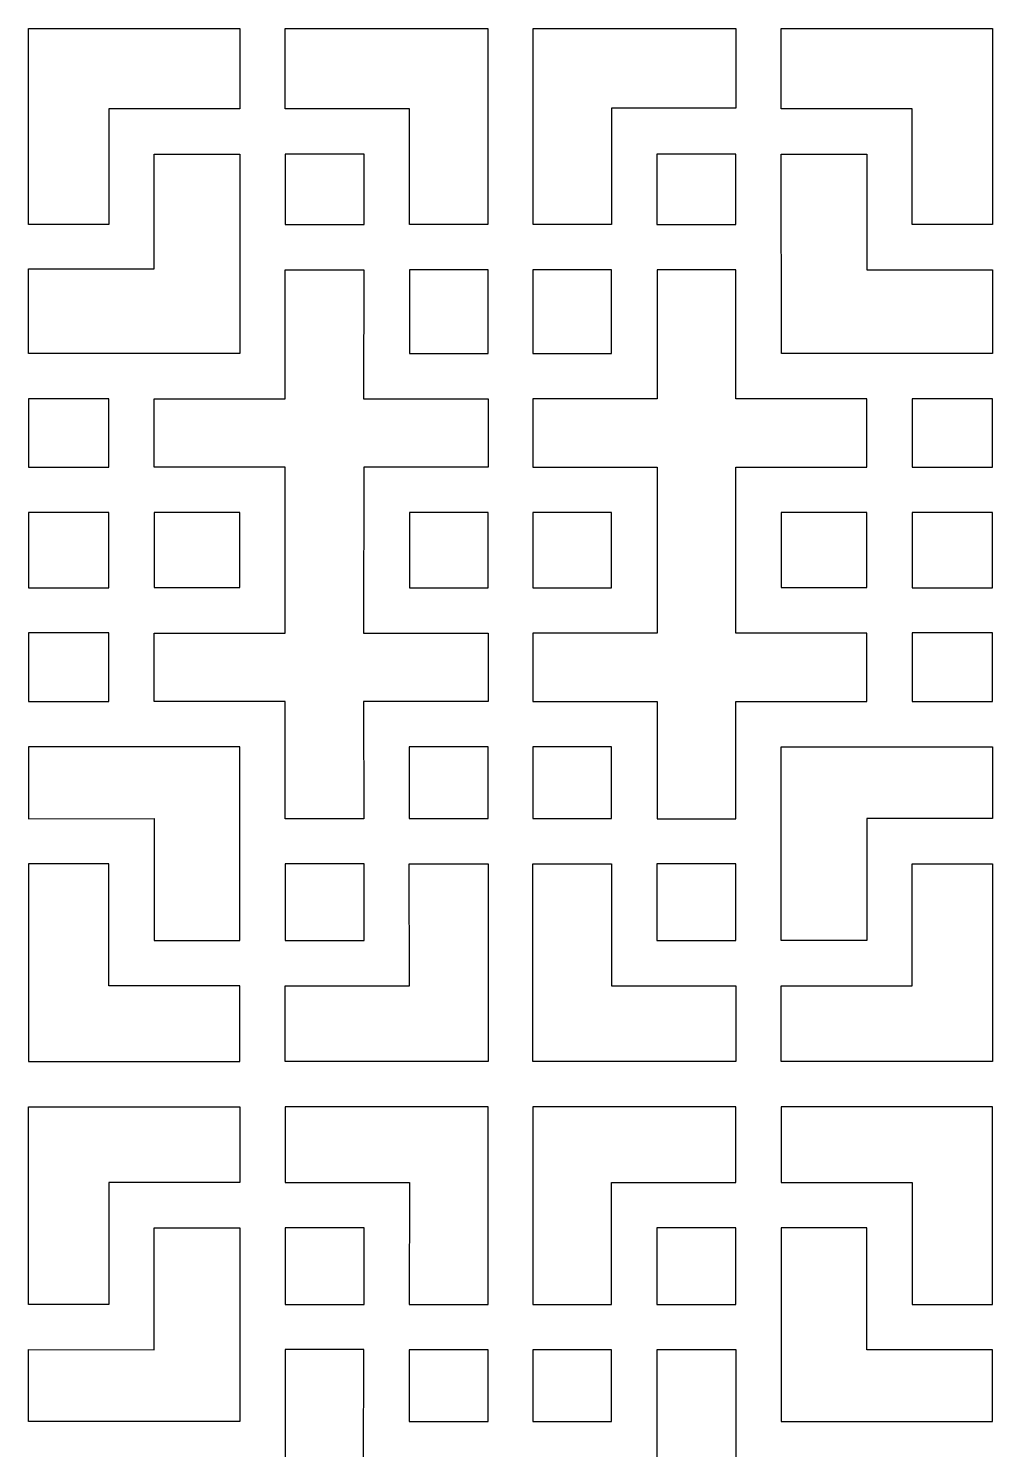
# Model space of a CAD drawing. Header units: centimetres. Extents: x -158 to 158, y -172 to 172.
# Drawn here: x -118.4 to -80.1, y -55.6 to 0.9 of the extents above; entities that cross this region are included whole.
import ezdxf

# ---------------------------------------------------------------- set-up
doc = ezdxf.new("R2010")
doc.units = ezdxf.units.CM
doc.header["$MEASUREMENT"] = 0
doc.layers.add('layer 1', color=7, linetype='Continuous')

msp = doc.modelspace()

# ---------------------------------------------------------------- linework, layer by layer
at = {"layer": 'layer 1', "color": 242}
for points in [[(-108.17599, -6.84956), (-105.04349, -6.84956), (-105.04349, -4.05956), (-108.17599, -4.05956), (-108.17599, -6.84956)], [(-93.40349, -6.84956), (-90.27099, -6.84956), (-90.27099, -4.05956), (-93.40349, -4.05956), (-93.40349, -6.84956)], [(-103.24349, -11.98455), (-100.11349, -11.98455), (-100.11349, -8.65205), (-103.24349, -8.65205), (-103.24349, -11.98455)], [(-98.33349, -11.98455), (-95.20349, -11.98455), (-95.20349, -8.65205), (-98.33349, -8.65205), (-98.33349, -11.98455)], [(-118.38099, -16.49956), (-115.18099, -16.49956), (-115.18099, -13.78456), (-118.38099, -13.78456), (-118.38099, -16.49956)], [(-83.26599, -16.49956), (-80.06599, -16.49956), (-80.06599, -13.78456), (-83.26599, -13.78456), (-83.26599, -16.49956)], [(-118.38099, -21.29454), (-115.18099, -21.29454), (-115.18099, -18.29956), (-118.38099, -18.29956), (-118.38099, -21.29454)], [(-113.38599, -21.28954), (-109.97849, -21.28954), (-109.97849, -18.29956), (-113.38599, -18.29956), (-113.38599, -21.28954)], [(-103.24349, -21.29455), (-100.11349, -21.29455), (-100.11349, -18.29705), (-103.24349, -18.29705), (-103.24349, -21.29455)], [(-98.33599, -21.29455), (-95.20349, -21.29455), (-95.20349, -18.29705), (-98.33599, -18.29705), (-98.33599, -21.29455)], [(-88.46849, -21.28954), (-85.06099, -21.28954), (-85.06099, -18.29956), (-88.46849, -18.29956), (-88.46849, -21.28954)], [(-83.26599, -21.29454), (-80.06599, -21.29454), (-80.06599, -18.29956), (-83.26599, -18.29956), (-83.26599, -21.29454)], [(-118.38099, -25.81454), (-115.18099, -25.81454), (-115.18099, -23.09206), (-118.38099, -23.09206), (-118.38099, -25.81454)], [(-83.26438, -25.81678), (-80.0665, -25.81678), (-80.0665, -23.09042), (-83.26438, -23.09042), (-83.26438, -25.81678)], [(-103.24599, -30.46956), (-100.11349, -30.46956), (-100.11349, -27.61206), (-103.24599, -27.61206), (-103.24599, -30.46956)], [(-98.33349, -30.46956), (-95.20349, -30.46956), (-95.20349, -27.61206), (-98.33349, -27.61206), (-98.33349, -30.46956)], [(-108.17599, -35.31706), (-105.04349, -35.31706), (-105.04349, -32.26956), (-108.17599, -32.26956), (-108.17599, -35.31706)], [(-93.40349, -35.31706), (-90.27099, -35.31706), (-90.27099, -32.26956), (-93.40349, -32.26956), (-93.40349, -35.31706)], [(-108.17599, -49.7838), (-105.04349, -49.7838), (-105.04349, -46.7363), (-108.17599, -46.7363), (-108.17599, -49.7838)], [(-93.40349, -49.7838), (-90.27099, -49.7838), (-90.27099, -46.7363), (-93.40349, -46.7363), (-93.40349, -49.7838)], [(-103.24599, -54.4413), (-100.11349, -54.4413), (-100.11349, -51.5838), (-103.24599, -51.5838), (-103.24599, -54.4413)], [(-98.33349, -54.4413), (-95.20349, -54.4413), (-95.20349, -51.5838), (-98.33349, -51.5838), (-98.33349, -54.4413)]]:
    msp.add_lwpolyline(points, close=True, dxfattribs=at)
for points, knots in [([(-118.38099, 0.94044), (-118.38099, 0.94044), (-118.38099, -6.84956), (-118.38099, -6.84956), (-118.38099, -6.84956), (-118.38099, -6.84956), (-115.18349, -6.84956), (-115.18349, -6.84956), (-115.18349, -6.84956), (-115.18349, -6.84956), (-115.18349, -2.25956), (-115.18349, -2.25956), (-115.18349, -2.25956), (-115.18349, -2.25956), (-109.97599, -2.25956), (-109.97599, -2.25956), (-109.97599, -2.25956), (-109.97599, -2.25956), (-109.97599, 0.94044), (-109.97599, 0.94044), (-109.97599, 0.94044), (-109.97599, 0.94044), (-118.38099, 0.94044), (-118.38099, 0.94044)], [0, 0, 0, 0, 0.14285714, 0.14285714, 0.14285714, 0.14285714, 0.28571429, 0.28571429, 0.28571429, 0.28571429, 0.42857143, 0.42857143, 0.42857143, 0.42857143, 0.57142857, 0.57142857, 0.57142857, 0.57142857, 0.71428571, 0.71428571, 0.71428571, 0.71428571, 1, 1, 1, 1]), ([(-108.17599, 0.94044), (-108.17599, 0.94044), (-108.17599, -2.25956), (-108.17599, -2.25956), (-108.17599, -2.25956), (-108.17599, -2.25956), (-103.24349, -2.25955), (-103.24349, -2.25955), (-103.24349, -2.25955), (-103.24349, -2.25955), (-103.24349, -6.84956), (-103.24349, -6.84956), (-103.24349, -6.84956), (-103.24349, -6.84956), (-100.11849, -6.84956), (-100.11849, -6.84956), (-100.11849, -6.84956), (-100.11849, -6.84956), (-100.11849, 0.94044), (-100.11849, 0.94044), (-100.11849, 0.94044), (-100.11849, 0.94044), (-108.17599, 0.94044), (-108.17599, 0.94044)], [0, 0, 0, 0, 0.14285714, 0.14285714, 0.14285714, 0.14285714, 0.28571429, 0.28571429, 0.28571429, 0.28571429, 0.42857143, 0.42857143, 0.42857143, 0.42857143, 0.57142857, 0.57142857, 0.57142857, 0.57142857, 0.71428571, 0.71428571, 0.71428571, 0.71428571, 1, 1, 1, 1]), ([(-95.20349, -2.23398), (-95.20349, -2.23398), (-90.27099, -2.23398), (-90.27099, -2.23398), (-90.27099, -2.23398), (-90.27099, -2.23398), (-90.27099, 0.94044), (-90.27099, 0.94044), (-90.27099, 0.94044), (-90.27099, 0.94044), (-98.32849, 0.94044), (-98.32849, 0.94044), (-98.32849, 0.94044), (-98.32849, 0.94044), (-98.32849, -6.84956), (-98.32849, -6.84956), (-98.32849, -6.84956), (-98.32849, -6.84956), (-95.20349, -6.84956), (-95.20349, -6.84956), (-95.20349, -6.84956), (-95.20349, -6.84956), (-95.20349, -2.23398), (-95.20349, -2.23398)], [0, 0, 0, 0, 0.14285714, 0.14285714, 0.14285714, 0.14285714, 0.28571429, 0.28571429, 0.28571429, 0.28571429, 0.42857143, 0.42857143, 0.42857143, 0.42857143, 0.57142857, 0.57142857, 0.57142857, 0.57142857, 0.71428571, 0.71428571, 0.71428571, 0.71428571, 1, 1, 1, 1]), ([(-83.26348, -2.25956), (-83.26348, -2.25956), (-83.26349, -6.84956), (-83.26349, -6.84956), (-83.26349, -6.84956), (-83.26349, -6.84956), (-80.06599, -6.84956), (-80.06599, -6.84956), (-80.06599, -6.84956), (-80.06599, -6.84956), (-80.06599, 0.94044), (-80.06599, 0.94044), (-80.06599, 0.94044), (-80.06599, 0.94044), (-88.47099, 0.94044), (-88.47099, 0.94044), (-88.47099, 0.94044), (-88.47099, 0.94044), (-88.47099, -2.25956), (-88.47099, -2.25956), (-88.47099, -2.25956), (-88.47099, -2.25956), (-83.26348, -2.25956), (-83.26348, -2.25956)], [0, 0, 0, 0, 0.14285714, 0.14285714, 0.14285714, 0.14285714, 0.28571429, 0.28571429, 0.28571429, 0.28571429, 0.42857143, 0.42857143, 0.42857143, 0.42857143, 0.57142857, 0.57142857, 0.57142857, 0.57142857, 0.71428571, 0.71428571, 0.71428571, 0.71428571, 1, 1, 1, 1]), ([(-109.97849, -11.98455), (-109.97849, -11.98455), (-109.97849, -4.05956), (-109.97849, -4.05956), (-109.97849, -4.05956), (-109.97849, -4.05956), (-113.38252, -4.05956), (-113.38252, -4.05956), (-113.38252, -4.05956), (-113.38252, -4.05956), (-113.38099, -8.61581), (-113.38099, -8.61581), (-113.38099, -8.61581), (-113.38099, -8.61581), (-118.38099, -8.61581), (-118.38099, -8.61581), (-118.38099, -8.61581), (-118.38099, -8.61581), (-118.38099, -11.98455), (-118.38099, -11.98455), (-118.38099, -11.98455), (-118.38099, -11.98455), (-109.97849, -11.98455), (-109.97849, -11.98455)], [0, 0, 0, 0, 0.14285714, 0.14285714, 0.14285714, 0.14285714, 0.28571429, 0.28571429, 0.28571429, 0.28571429, 0.42857143, 0.42857143, 0.42857143, 0.42857143, 0.57142857, 0.57142857, 0.57142857, 0.57142857, 0.71428571, 0.71428571, 0.71428571, 0.71428571, 1, 1, 1, 1]), ([(-88.45238, -11.98462), (-88.45238, -11.98462), (-80.06599, -11.98455), (-80.06599, -11.98455), (-80.06599, -11.98455), (-80.06599, -11.98455), (-80.06599, -8.64955), (-80.06599, -8.64955), (-80.06599, -8.64955), (-80.06599, -8.64955), (-85.06599, -8.65001), (-85.06599, -8.65001), (-85.06599, -8.65001), (-85.06599, -8.65001), (-85.06599, -4.05956), (-85.06599, -4.05956), (-85.06599, -4.05956), (-85.06599, -4.05956), (-88.46849, -4.05956), (-88.46849, -4.05956), (-88.46849, -4.05956), (-88.46849, -4.05956), (-88.45238, -11.98462), (-88.45238, -11.98462)], [0, 0, 0, 0, 0.14285714, 0.14285714, 0.14285714, 0.14285714, 0.28571429, 0.28571429, 0.28571429, 0.28571429, 0.42857143, 0.42857143, 0.42857143, 0.42857143, 0.57142857, 0.57142857, 0.57142857, 0.57142857, 0.71428571, 0.71428571, 0.71428571, 0.71428571, 1, 1, 1, 1]), ([(-105.06097, -23.09455), (-105.06097, -23.09455), (-105.04849, -16.49955), (-105.04849, -16.49955), (-105.04849, -16.49955), (-105.04849, -16.49955), (-100.11349, -16.49956), (-100.11349, -16.49956), (-100.11349, -16.49956), (-100.11349, -16.49956), (-100.11349, -13.78705), (-100.11349, -13.78705), (-100.11349, -13.78705), (-100.11349, -13.78705), (-105.06096, -13.78705), (-105.06096, -13.78705), (-105.06096, -13.78705), (-105.06096, -13.78705), (-105.04849, -8.64955), (-105.04849, -8.64955), (-105.04849, -8.64955), (-105.04849, -8.64955), (-108.17599, -8.64955), (-108.17599, -8.64955), (-108.17599, -8.64955), (-108.17599, -8.64955), (-108.17599, -13.78705), (-108.17599, -13.78705), (-108.17599, -13.78705), (-108.17599, -13.78705), (-113.38099, -13.78705), (-113.38099, -13.78705), (-113.38099, -13.78705), (-113.38099, -13.78705), (-113.38099, -16.49956), (-113.38099, -16.49956), (-113.38099, -16.49956), (-113.38099, -16.49956), (-108.17599, -16.49955), (-108.17599, -16.49955), (-108.17599, -16.49955), (-108.17599, -16.49955), (-108.17599, -23.09456), (-108.17599, -23.09456), (-108.17599, -23.09456), (-108.17599, -23.09456), (-113.38099, -23.09455), (-113.38099, -23.09455), (-113.38099, -23.09455), (-113.38099, -23.09455), (-113.38099, -25.81455), (-113.38099, -25.81455), (-113.38099, -25.81455), (-113.38099, -25.81455), (-108.17599, -25.81206), (-108.17599, -25.81206), (-108.17599, -25.81206), (-108.17599, -25.81206), (-108.17599, -30.47456), (-108.17599, -30.47456), (-108.17599, -30.47456), (-108.17599, -30.47456), (-105.04849, -30.47456), (-105.04849, -30.47456), (-105.04849, -30.47456), (-105.04849, -30.47456), (-105.06096, -25.81455), (-105.06096, -25.81455), (-105.06096, -25.81455), (-105.06096, -25.81455), (-100.11349, -25.81455), (-100.11349, -25.81455), (-100.11349, -25.81455), (-100.11349, -25.81455), (-100.11349, -23.09455), (-100.11349, -23.09455), (-100.11349, -23.09455), (-100.11349, -23.09455), (-105.06097, -23.09455), (-105.06097, -23.09455)], [0, 0, 0, 0, 0.04761905, 0.04761905, 0.04761905, 0.04761905, 0.0952381, 0.0952381, 0.0952381, 0.0952381, 0.14285714, 0.14285714, 0.14285714, 0.14285714, 0.19047619, 0.19047619, 0.19047619, 0.19047619, 0.23809524, 0.23809524, 0.23809524, 0.23809524, 0.28571429, 0.28571429, 0.28571429, 0.28571429, 0.33333333, 0.33333333, 0.33333333, 0.33333333, 0.38095238, 0.38095238, 0.38095238, 0.38095238, 0.42857143, 0.42857143, 0.42857143, 0.42857143, 0.47619048, 0.47619048, 0.47619048, 0.47619048, 0.52380952, 0.52380952, 0.52380952, 0.52380952, 0.57142857, 0.57142857, 0.57142857, 0.57142857, 0.61904762, 0.61904762, 0.61904762, 0.61904762, 0.66666667, 0.66666667, 0.66666667, 0.66666667, 0.71428571, 0.71428571, 0.71428571, 0.71428571, 0.76190476, 0.76190476, 0.76190476, 0.76190476, 0.80952381, 0.80952381, 0.80952381, 0.80952381, 0.85714286, 0.85714286, 0.85714286, 0.85714286, 0.9047619, 0.9047619, 0.9047619, 0.9047619, 1, 1, 1, 1]), ([(-90.271, -16.49956), (-90.271, -16.49956), (-90.27099, -23.09454), (-90.27099, -23.09454), (-90.27099, -23.09454), (-90.27099, -23.09454), (-85.06599, -23.09455), (-85.06599, -23.09455), (-85.06599, -23.09455), (-85.06599, -23.09455), (-85.06599, -25.81455), (-85.06599, -25.81455), (-85.06599, -25.81455), (-85.06599, -25.81455), (-90.27099, -25.81455), (-90.27099, -25.81455), (-90.27099, -25.81455), (-90.27099, -25.81455), (-90.27099, -30.47456), (-90.27099, -30.47456), (-90.27099, -30.47456), (-90.27099, -30.47456), (-93.39849, -30.47456), (-93.39849, -30.47456), (-93.39849, -30.47456), (-93.39849, -30.47456), (-93.39849, -25.81207), (-93.39849, -25.81207), (-93.39849, -25.81207), (-93.39849, -25.81207), (-98.33349, -25.81455), (-98.33349, -25.81455), (-98.33349, -25.81455), (-98.33349, -25.81455), (-98.33349, -23.09455), (-98.33349, -23.09455), (-98.33349, -23.09455), (-98.33349, -23.09455), (-93.39849, -23.09455), (-93.39849, -23.09455), (-93.39849, -23.09455), (-93.39849, -23.09455), (-93.39849, -16.49957), (-93.39849, -16.49957), (-93.39849, -16.49957), (-93.39849, -16.49957), (-98.33349, -16.49956), (-98.33349, -16.49956), (-98.33349, -16.49956), (-98.33349, -16.49956), (-98.33349, -13.78705), (-98.33349, -13.78705), (-98.33349, -13.78705), (-98.33349, -13.78705), (-93.39849, -13.78706), (-93.39849, -13.78706), (-93.39849, -13.78706), (-93.39849, -13.78706), (-93.39849, -8.64955), (-93.39849, -8.64955), (-93.39849, -8.64955), (-93.39849, -8.64955), (-90.27099, -8.64955), (-90.27099, -8.64955), (-90.27099, -8.64955), (-90.27099, -8.64955), (-90.27099, -13.78705), (-90.27099, -13.78705), (-90.27099, -13.78705), (-90.27099, -13.78705), (-85.06599, -13.78705), (-85.06599, -13.78705), (-85.06599, -13.78705), (-85.06599, -13.78705), (-85.06599, -16.49956), (-85.06599, -16.49956), (-85.06599, -16.49956), (-85.06599, -16.49956), (-90.271, -16.49956), (-90.271, -16.49956)], [0, 0, 0, 0, 0.04761905, 0.04761905, 0.04761905, 0.04761905, 0.0952381, 0.0952381, 0.0952381, 0.0952381, 0.14285714, 0.14285714, 0.14285714, 0.14285714, 0.19047619, 0.19047619, 0.19047619, 0.19047619, 0.23809524, 0.23809524, 0.23809524, 0.23809524, 0.28571429, 0.28571429, 0.28571429, 0.28571429, 0.33333333, 0.33333333, 0.33333333, 0.33333333, 0.38095238, 0.38095238, 0.38095238, 0.38095238, 0.42857143, 0.42857143, 0.42857143, 0.42857143, 0.47619048, 0.47619048, 0.47619048, 0.47619048, 0.52380952, 0.52380952, 0.52380952, 0.52380952, 0.57142857, 0.57142857, 0.57142857, 0.57142857, 0.61904762, 0.61904762, 0.61904762, 0.61904762, 0.66666667, 0.66666667, 0.66666667, 0.66666667, 0.71428571, 0.71428571, 0.71428571, 0.71428571, 0.76190476, 0.76190476, 0.76190476, 0.76190476, 0.80952381, 0.80952381, 0.80952381, 0.80952381, 0.85714286, 0.85714286, 0.85714286, 0.85714286, 0.9047619, 0.9047619, 0.9047619, 0.9047619, 1, 1, 1, 1]), ([(-113.38099, -30.46956), (-113.38099, -30.46956), (-118.38099, -30.47456), (-118.38099, -30.47456), (-118.38099, -30.47456), (-118.38099, -30.47456), (-118.38099, -27.61456), (-118.38099, -27.61456), (-118.38099, -27.61456), (-118.38099, -27.61456), (-109.97849, -27.61456), (-109.97849, -27.61456), (-109.97849, -27.61456), (-109.97849, -27.61456), (-109.97849, -35.31706), (-109.97849, -35.31706), (-109.97849, -35.31706), (-109.97849, -35.31706), (-113.38099, -35.31706), (-113.38099, -35.31706), (-113.38099, -35.31706), (-113.38099, -35.31706), (-113.38099, -30.46956), (-113.38099, -30.46956)], [0, 0, 0, 0, 0.14285714, 0.14285714, 0.14285714, 0.14285714, 0.28571429, 0.28571429, 0.28571429, 0.28571429, 0.42857143, 0.42857143, 0.42857143, 0.42857143, 0.57142857, 0.57142857, 0.57142857, 0.57142857, 0.71428571, 0.71428571, 0.71428571, 0.71428571, 1, 1, 1, 1]), ([(-85.06599, -30.46956), (-85.06599, -30.46956), (-80.06599, -30.47078), (-80.06599, -30.47078), (-80.06599, -30.47078), (-80.06599, -30.47078), (-80.06599, -27.61456), (-80.06599, -27.61456), (-80.06599, -27.61456), (-80.06599, -27.61456), (-88.46309, -27.61456), (-88.46309, -27.61456), (-88.46309, -27.61456), (-88.46309, -27.61456), (-88.46849, -35.31706), (-88.46849, -35.31706), (-88.46849, -35.31706), (-88.46849, -35.31706), (-85.06599, -35.31706), (-85.06599, -35.31706), (-85.06599, -35.31706), (-85.06599, -35.31706), (-85.06599, -30.46956), (-85.06599, -30.46956)], [0, 0, 0, 0, 0.14285714, 0.14285714, 0.14285714, 0.14285714, 0.28571429, 0.28571429, 0.28571429, 0.28571429, 0.42857143, 0.42857143, 0.42857143, 0.42857143, 0.57142857, 0.57142857, 0.57142857, 0.57142857, 0.71428571, 0.71428571, 0.71428571, 0.71428571, 1, 1, 1, 1]), ([(-118.38099, -40.12706), (-118.38099, -40.12706), (-118.38099, -32.27206), (-118.38099, -32.27206), (-118.38099, -32.27206), (-118.38099, -32.27206), (-115.18099, -32.27206), (-115.18099, -32.27206), (-115.18099, -32.27206), (-115.18099, -32.27206), (-115.18349, -37.11706), (-115.18349, -37.11706), (-115.18349, -37.11706), (-115.18349, -37.11706), (-109.97849, -37.11706), (-109.97849, -37.11706), (-109.97849, -37.11706), (-109.97849, -37.11706), (-109.97849, -40.12706), (-109.97849, -40.12706), (-109.97849, -40.12706), (-109.97849, -40.12706), (-118.38099, -40.12706), (-118.38099, -40.12706)], [0, 0, 0, 0, 0.14285714, 0.14285714, 0.14285714, 0.14285714, 0.28571429, 0.28571429, 0.28571429, 0.28571429, 0.42857143, 0.42857143, 0.42857143, 0.42857143, 0.57142857, 0.57142857, 0.57142857, 0.57142857, 0.71428571, 0.71428571, 0.71428571, 0.71428571, 1, 1, 1, 1]), ([(-100.11349, -40.12706), (-100.11349, -40.12706), (-100.11349, -32.27206), (-100.11349, -32.27206), (-100.11349, -32.27206), (-100.11349, -32.27206), (-103.246, -32.27206), (-103.246, -32.27206), (-103.246, -32.27206), (-103.246, -32.27206), (-103.24349, -37.11706), (-103.24349, -37.11706), (-103.24349, -37.11706), (-103.24349, -37.11706), (-108.17599, -37.11706), (-108.17599, -37.11706), (-108.17599, -37.11706), (-108.17599, -37.11706), (-108.17599, -40.12706), (-108.17599, -40.12706), (-108.17599, -40.12706), (-108.17599, -40.12706), (-100.11349, -40.12706), (-100.11349, -40.12706)], [0, 0, 0, 0, 0.14285714, 0.14285714, 0.14285714, 0.14285714, 0.28571429, 0.28571429, 0.28571429, 0.28571429, 0.42857143, 0.42857143, 0.42857143, 0.42857143, 0.57142857, 0.57142857, 0.57142857, 0.57142857, 0.71428571, 0.71428571, 0.71428571, 0.71428571, 1, 1, 1, 1]), ([(-95.20349, -37.11706), (-95.20349, -37.11706), (-95.20349, -32.27206), (-95.20349, -32.27206), (-95.20349, -32.27206), (-95.20349, -32.27206), (-98.33349, -32.27206), (-98.33349, -32.27206), (-98.33349, -32.27206), (-98.33349, -32.27206), (-98.33349, -40.12706), (-98.33349, -40.12706), (-98.33349, -40.12706), (-98.33349, -40.12706), (-90.27099, -40.12706), (-90.27099, -40.12706), (-90.27099, -40.12706), (-90.27099, -40.12706), (-90.27099, -37.11706), (-90.27099, -37.11706), (-90.27099, -37.11706), (-90.27099, -37.11706), (-95.20349, -37.11706), (-95.20349, -37.11706)], [0, 0, 0, 0, 0.14285714, 0.14285714, 0.14285714, 0.14285714, 0.28571429, 0.28571429, 0.28571429, 0.28571429, 0.42857143, 0.42857143, 0.42857143, 0.42857143, 0.57142857, 0.57142857, 0.57142857, 0.57142857, 0.71428571, 0.71428571, 0.71428571, 0.71428571, 1, 1, 1, 1]), ([(-80.06599, -32.27206), (-80.06599, -32.27206), (-83.26599, -32.27206), (-83.26599, -32.27206), (-83.26599, -32.27206), (-83.26599, -32.27206), (-83.2635, -37.11706), (-83.2635, -37.11706), (-83.2635, -37.11706), (-83.2635, -37.11706), (-88.46849, -37.11706), (-88.46849, -37.11706), (-88.46849, -37.11706), (-88.46849, -37.11706), (-88.46849, -40.12706), (-88.46849, -40.12706), (-88.46849, -40.12706), (-88.46849, -40.12706), (-80.06599, -40.12706), (-80.06599, -40.12706), (-80.06599, -40.12706), (-80.06599, -40.12706), (-80.06599, -32.27206), (-80.06599, -32.27206)], [0, 0, 0, 0, 0.14285714, 0.14285714, 0.14285714, 0.14285714, 0.28571429, 0.28571429, 0.28571429, 0.28571429, 0.42857143, 0.42857143, 0.42857143, 0.42857143, 0.57142857, 0.57142857, 0.57142857, 0.57142857, 0.71428571, 0.71428571, 0.71428571, 0.71428571, 1, 1, 1, 1]), ([(-118.38099, -41.9263), (-118.38099, -41.9263), (-118.38099, -49.7813), (-118.38099, -49.7813), (-118.38099, -49.7813), (-118.38099, -49.7813), (-115.18099, -49.7813), (-115.18099, -49.7813), (-115.18099, -49.7813), (-115.18099, -49.7813), (-115.18349, -44.9363), (-115.18349, -44.9363), (-115.18349, -44.9363), (-115.18349, -44.9363), (-109.97849, -44.9363), (-109.97849, -44.9363), (-109.97849, -44.9363), (-109.97849, -44.9363), (-109.97849, -41.9263), (-109.97849, -41.9263), (-109.97849, -41.9263), (-109.97849, -41.9263), (-118.38099, -41.9263), (-118.38099, -41.9263)], [0, 0, 0, 0, 0.14285714, 0.14285714, 0.14285714, 0.14285714, 0.28571429, 0.28571429, 0.28571429, 0.28571429, 0.42857143, 0.42857143, 0.42857143, 0.42857143, 0.57142857, 0.57142857, 0.57142857, 0.57142857, 0.71428571, 0.71428571, 0.71428571, 0.71428571, 1, 1, 1, 1]), ([(-100.11349, -41.9263), (-100.11349, -41.9263), (-100.11349, -49.7813), (-100.11349, -49.7813), (-100.11349, -49.7813), (-100.11349, -49.7813), (-103.246, -49.7813), (-103.246, -49.7813), (-103.246, -49.7813), (-103.246, -49.7813), (-103.24349, -44.9363), (-103.24349, -44.9363), (-103.24349, -44.9363), (-103.24349, -44.9363), (-108.17599, -44.9363), (-108.17599, -44.9363), (-108.17599, -44.9363), (-108.17599, -44.9363), (-108.17599, -41.9263), (-108.17599, -41.9263), (-108.17599, -41.9263), (-108.17599, -41.9263), (-100.11349, -41.9263), (-100.11349, -41.9263)], [0, 0, 0, 0, 0.14285714, 0.14285714, 0.14285714, 0.14285714, 0.28571429, 0.28571429, 0.28571429, 0.28571429, 0.42857143, 0.42857143, 0.42857143, 0.42857143, 0.57142857, 0.57142857, 0.57142857, 0.57142857, 0.71428571, 0.71428571, 0.71428571, 0.71428571, 1, 1, 1, 1]), ([(-95.20349, -44.9363), (-95.20349, -44.9363), (-95.20349, -49.7813), (-95.20349, -49.7813), (-95.20349, -49.7813), (-95.20349, -49.7813), (-98.33349, -49.7813), (-98.33349, -49.7813), (-98.33349, -49.7813), (-98.33349, -49.7813), (-98.33349, -41.9263), (-98.33349, -41.9263), (-98.33349, -41.9263), (-98.33349, -41.9263), (-90.27099, -41.9263), (-90.27099, -41.9263), (-90.27099, -41.9263), (-90.27099, -41.9263), (-90.27099, -44.9363), (-90.27099, -44.9363), (-90.27099, -44.9363), (-90.27099, -44.9363), (-95.20349, -44.9363), (-95.20349, -44.9363)], [0, 0, 0, 0, 0.14285714, 0.14285714, 0.14285714, 0.14285714, 0.28571429, 0.28571429, 0.28571429, 0.28571429, 0.42857143, 0.42857143, 0.42857143, 0.42857143, 0.57142857, 0.57142857, 0.57142857, 0.57142857, 0.71428571, 0.71428571, 0.71428571, 0.71428571, 1, 1, 1, 1]), ([(-80.06599, -49.7813), (-80.06599, -49.7813), (-83.26599, -49.7813), (-83.26599, -49.7813), (-83.26599, -49.7813), (-83.26599, -49.7813), (-83.2635, -44.9363), (-83.2635, -44.9363), (-83.2635, -44.9363), (-83.2635, -44.9363), (-88.46849, -44.9363), (-88.46849, -44.9363), (-88.46849, -44.9363), (-88.46849, -44.9363), (-88.46849, -41.9263), (-88.46849, -41.9263), (-88.46849, -41.9263), (-88.46849, -41.9263), (-80.06599, -41.9263), (-80.06599, -41.9263), (-80.06599, -41.9263), (-80.06599, -41.9263), (-80.06599, -49.7813), (-80.06599, -49.7813)], [0, 0, 0, 0, 0.14285714, 0.14285714, 0.14285714, 0.14285714, 0.28571429, 0.28571429, 0.28571429, 0.28571429, 0.42857143, 0.42857143, 0.42857143, 0.42857143, 0.57142857, 0.57142857, 0.57142857, 0.57142857, 0.71428571, 0.71428571, 0.71428571, 0.71428571, 1, 1, 1, 1]), ([(-113.38099, -51.5838), (-113.38099, -51.5838), (-118.38099, -51.5788), (-118.38099, -51.5788), (-118.38099, -51.5788), (-118.38099, -51.5788), (-118.38099, -54.4388), (-118.38099, -54.4388), (-118.38099, -54.4388), (-118.38099, -54.4388), (-109.97849, -54.4388), (-109.97849, -54.4388), (-109.97849, -54.4388), (-109.97849, -54.4388), (-109.97849, -46.7363), (-109.97849, -46.7363), (-109.97849, -46.7363), (-109.97849, -46.7363), (-113.38099, -46.7363), (-113.38099, -46.7363), (-113.38099, -46.7363), (-113.38099, -46.7363), (-113.38099, -51.5838), (-113.38099, -51.5838)], [0, 0, 0, 0, 0.14285714, 0.14285714, 0.14285714, 0.14285714, 0.28571429, 0.28571429, 0.28571429, 0.28571429, 0.42857143, 0.42857143, 0.42857143, 0.42857143, 0.57142857, 0.57142857, 0.57142857, 0.57142857, 0.71428571, 0.71428571, 0.71428571, 0.71428571, 1, 1, 1, 1]), ([(-85.06599, -51.5838), (-85.06599, -51.5838), (-80.06599, -51.58258), (-80.06599, -51.58258), (-80.06599, -51.58258), (-80.06599, -51.58258), (-80.06599, -54.4388), (-80.06599, -54.4388), (-80.06599, -54.4388), (-80.06599, -54.4388), (-88.46309, -54.4388), (-88.46309, -54.4388), (-88.46309, -54.4388), (-88.46309, -54.4388), (-88.46849, -46.7363), (-88.46849, -46.7363), (-88.46849, -46.7363), (-88.46849, -46.7363), (-85.06599, -46.7363), (-85.06599, -46.7363), (-85.06599, -46.7363), (-85.06599, -46.7363), (-85.06599, -51.5838), (-85.06599, -51.5838)], [0, 0, 0, 0, 0.14285714, 0.14285714, 0.14285714, 0.14285714, 0.28571429, 0.28571429, 0.28571429, 0.28571429, 0.42857143, 0.42857143, 0.42857143, 0.42857143, 0.57142857, 0.57142857, 0.57142857, 0.57142857, 0.71428571, 0.71428571, 0.71428571, 0.71428571, 1, 1, 1, 1]), ([(-105.06097, -58.95881), (-105.06097, -58.95881), (-105.04849, -65.55381), (-105.04849, -65.55381), (-105.04849, -65.55381), (-105.04849, -65.55381), (-100.11349, -65.5538), (-100.11349, -65.5538), (-100.11349, -65.5538), (-100.11349, -65.5538), (-100.11349, -68.26631), (-100.11349, -68.26631), (-100.11349, -68.26631), (-100.11349, -68.26631), (-105.06096, -68.26631), (-105.06096, -68.26631), (-105.06096, -68.26631), (-105.06096, -68.26631), (-105.04849, -73.40381), (-105.04849, -73.40381), (-105.04849, -73.40381), (-105.04849, -73.40381), (-108.17599, -73.40381), (-108.17599, -73.40381), (-108.17599, -73.40381), (-108.17599, -73.40381), (-108.17599, -68.26631), (-108.17599, -68.26631), (-108.17599, -68.26631), (-108.17599, -68.26631), (-113.38099, -68.26631), (-113.38099, -68.26631), (-113.38099, -68.26631), (-113.38099, -68.26631), (-113.38099, -65.5538), (-113.38099, -65.5538), (-113.38099, -65.5538), (-113.38099, -65.5538), (-108.17599, -65.55381), (-108.17599, -65.55381), (-108.17599, -65.55381), (-108.17599, -65.55381), (-108.17599, -58.9588), (-108.17599, -58.9588), (-108.17599, -58.9588), (-108.17599, -58.9588), (-113.38099, -58.95881), (-113.38099, -58.95881), (-113.38099, -58.95881), (-113.38099, -58.95881), (-113.38099, -56.23881), (-113.38099, -56.23881), (-113.38099, -56.23881), (-113.38099, -56.23881), (-108.17599, -56.2413), (-108.17599, -56.2413), (-108.17599, -56.2413), (-108.17599, -56.2413), (-108.17599, -51.5788), (-108.17599, -51.5788), (-108.17599, -51.5788), (-108.17599, -51.5788), (-105.04849, -51.5788), (-105.04849, -51.5788), (-105.04849, -51.5788), (-105.04849, -51.5788), (-105.06096, -56.23881), (-105.06096, -56.23881), (-105.06096, -56.23881), (-105.06096, -56.23881), (-100.11349, -56.23881), (-100.11349, -56.23881), (-100.11349, -56.23881), (-100.11349, -56.23881), (-100.11349, -58.95881), (-100.11349, -58.95881), (-100.11349, -58.95881), (-100.11349, -58.95881), (-105.06097, -58.95881), (-105.06097, -58.95881)], [0, 0, 0, 0, 0.04761905, 0.04761905, 0.04761905, 0.04761905, 0.0952381, 0.0952381, 0.0952381, 0.0952381, 0.14285714, 0.14285714, 0.14285714, 0.14285714, 0.19047619, 0.19047619, 0.19047619, 0.19047619, 0.23809524, 0.23809524, 0.23809524, 0.23809524, 0.28571429, 0.28571429, 0.28571429, 0.28571429, 0.33333333, 0.33333333, 0.33333333, 0.33333333, 0.38095238, 0.38095238, 0.38095238, 0.38095238, 0.42857143, 0.42857143, 0.42857143, 0.42857143, 0.47619048, 0.47619048, 0.47619048, 0.47619048, 0.52380952, 0.52380952, 0.52380952, 0.52380952, 0.57142857, 0.57142857, 0.57142857, 0.57142857, 0.61904762, 0.61904762, 0.61904762, 0.61904762, 0.66666667, 0.66666667, 0.66666667, 0.66666667, 0.71428571, 0.71428571, 0.71428571, 0.71428571, 0.76190476, 0.76190476, 0.76190476, 0.76190476, 0.80952381, 0.80952381, 0.80952381, 0.80952381, 0.85714286, 0.85714286, 0.85714286, 0.85714286, 0.9047619, 0.9047619, 0.9047619, 0.9047619, 1, 1, 1, 1]), ([(-90.271, -65.5538), (-90.271, -65.5538), (-90.27099, -58.95882), (-90.27099, -58.95882), (-90.27099, -58.95882), (-90.27099, -58.95882), (-85.06599, -58.95881), (-85.06599, -58.95881), (-85.06599, -58.95881), (-85.06599, -58.95881), (-85.06599, -56.23881), (-85.06599, -56.23881), (-85.06599, -56.23881), (-85.06599, -56.23881), (-90.27099, -56.23881), (-90.27099, -56.23881), (-90.27099, -56.23881), (-90.27099, -56.23881), (-90.27099, -51.5788), (-90.27099, -51.5788), (-90.27099, -51.5788), (-90.27099, -51.5788), (-93.39849, -51.5788), (-93.39849, -51.5788), (-93.39849, -51.5788), (-93.39849, -51.5788), (-93.39849, -56.24129), (-93.39849, -56.24129), (-93.39849, -56.24129), (-93.39849, -56.24129), (-98.33349, -56.23881), (-98.33349, -56.23881), (-98.33349, -56.23881), (-98.33349, -56.23881), (-98.33349, -58.95881), (-98.33349, -58.95881), (-98.33349, -58.95881), (-98.33349, -58.95881), (-93.39849, -58.95881), (-93.39849, -58.95881), (-93.39849, -58.95881), (-93.39849, -58.95881), (-93.39849, -65.55379), (-93.39849, -65.55379), (-93.39849, -65.55379), (-93.39849, -65.55379), (-98.33349, -65.5538), (-98.33349, -65.5538), (-98.33349, -65.5538), (-98.33349, -65.5538), (-98.33349, -68.26631), (-98.33349, -68.26631), (-98.33349, -68.26631), (-98.33349, -68.26631), (-93.39849, -68.2663), (-93.39849, -68.2663), (-93.39849, -68.2663), (-93.39849, -68.2663), (-93.39849, -73.40381), (-93.39849, -73.40381), (-93.39849, -73.40381), (-93.39849, -73.40381), (-90.27099, -73.40381), (-90.27099, -73.40381), (-90.27099, -73.40381), (-90.27099, -73.40381), (-90.27099, -68.26631), (-90.27099, -68.26631), (-90.27099, -68.26631), (-90.27099, -68.26631), (-85.06599, -68.26631), (-85.06599, -68.26631), (-85.06599, -68.26631), (-85.06599, -68.26631), (-85.06599, -65.5538), (-85.06599, -65.5538), (-85.06599, -65.5538), (-85.06599, -65.5538), (-90.271, -65.5538), (-90.271, -65.5538)], [0, 0, 0, 0, 0.04761905, 0.04761905, 0.04761905, 0.04761905, 0.0952381, 0.0952381, 0.0952381, 0.0952381, 0.14285714, 0.14285714, 0.14285714, 0.14285714, 0.19047619, 0.19047619, 0.19047619, 0.19047619, 0.23809524, 0.23809524, 0.23809524, 0.23809524, 0.28571429, 0.28571429, 0.28571429, 0.28571429, 0.33333333, 0.33333333, 0.33333333, 0.33333333, 0.38095238, 0.38095238, 0.38095238, 0.38095238, 0.42857143, 0.42857143, 0.42857143, 0.42857143, 0.47619048, 0.47619048, 0.47619048, 0.47619048, 0.52380952, 0.52380952, 0.52380952, 0.52380952, 0.57142857, 0.57142857, 0.57142857, 0.57142857, 0.61904762, 0.61904762, 0.61904762, 0.61904762, 0.66666667, 0.66666667, 0.66666667, 0.66666667, 0.71428571, 0.71428571, 0.71428571, 0.71428571, 0.76190476, 0.76190476, 0.76190476, 0.76190476, 0.80952381, 0.80952381, 0.80952381, 0.80952381, 0.85714286, 0.85714286, 0.85714286, 0.85714286, 0.9047619, 0.9047619, 0.9047619, 0.9047619, 1, 1, 1, 1])]:
    msp.add_open_spline(points, degree=3, knots=knots, dxfattribs=at)

doc.saveas('drawing.dxf')
